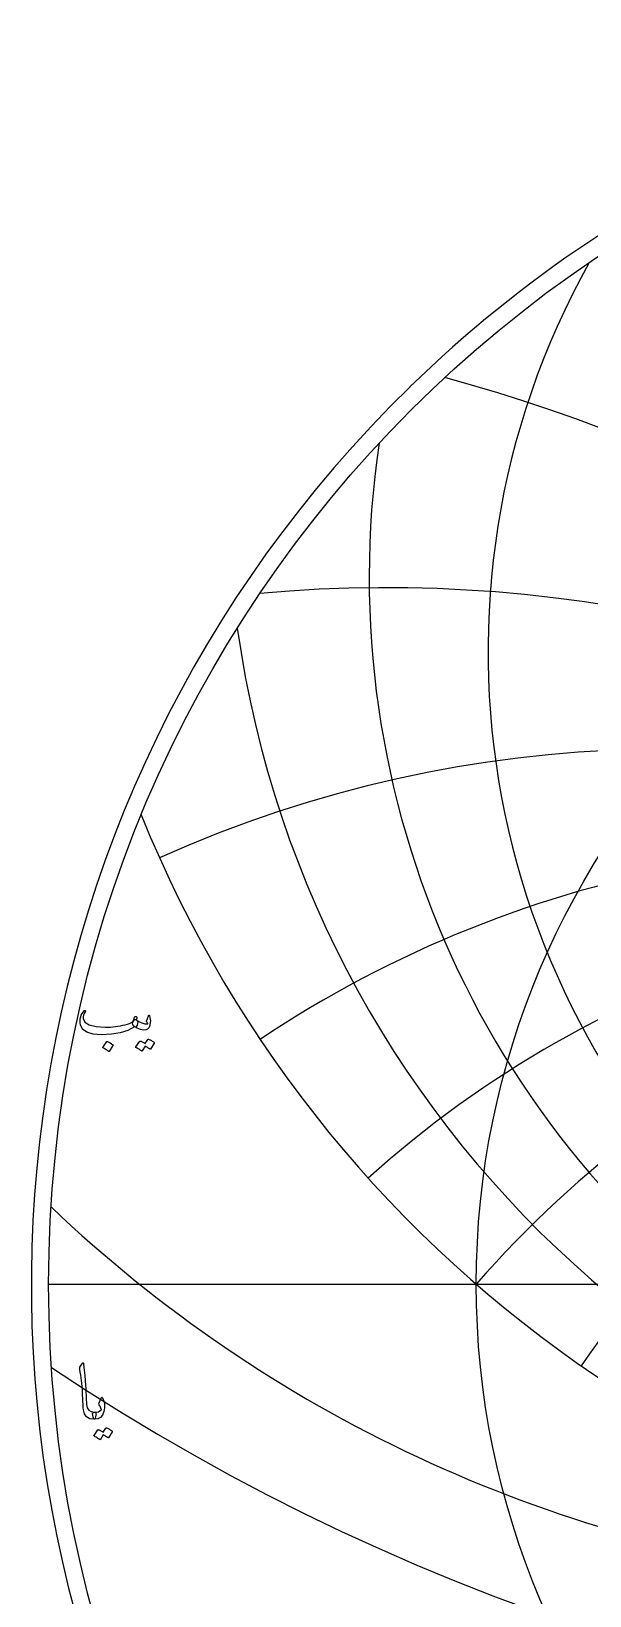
# Model space of a CAD drawing. Header units: millimetres. Extents: x -57 to 57, y -57 to 58.
# Drawn here: x -56.6 to -31.4, y -14.1 to 56.5 of the extents above; entities that cross this region are included whole.
import ezdxf

# ---------------------------------------------------------------- set-up
doc = ezdxf.new("R2010")
doc.units = ezdxf.units.MM
for name, color, linetype in [('CUT_OUTER', 1, 'Continuous'), ('ENGRAVE', 7, 'Continuous'), ('ENGRAVE_FINE', 8, 'Continuous'), ('TEXT', 5, 'Continuous')]:
    doc.layers.add(name, color=color, linetype=linetype)

msp = doc.modelspace()

# ---------------------------------------------------------------- linework, layer by layer
at = {"layer": 'CUT_OUTER'}
for centre, radius, start, end in [((-0.0002, -0.0001), 56.5799, 134.296617, 87.801785), ((-0.0009, 0.0013), 56.5785, 92.197186, 134.297159)]:
    msp.add_arc(centre, radius, start, end, dxfattribs=at)
at = {"layer": 'ENGRAVE'}
msp.add_lwpolyline([(-55.8, 0), (55.8, 0)], dxfattribs=at)
for radius in [55.8, 36.5261]:
    msp.add_circle((0, 0), radius, dxfattribs=at)
for centre, radius, start, end in [((0, 28.5642), 35.9955, 150.83708, 29.16292), ((0, 31.9069), 41.3531, 171.599741, 8.400259), ((0, 36.2438), 47.7604, 187.98681, 352.01319), ((0, 42.0185), 55.675, 201.985792, 338.014208), ((0, -31.7516), 48.3975, 41, 139), ((0, -31.7516), 48.3975, 41, 139), ((-12.949, 48.3265), 61.9458, 226.370944, 263.540169)]:
    msp.add_arc(centre, radius, start, end, dxfattribs=at)
at = {"layer": 'ENGRAVE_FINE'}
for centre, radius, start, end in [((-57.6779, -31.7516), 75.2932, 15.498747, 74.808085), ((-57.6779, -31.7516), 75.2932, 15.498747, 74.808085), ((-40.6104, -31.7516), 63.1785, 19.779688, 95.149815), ((-40.6104, -31.7516), 63.1785, 19.779688, 95.149815), ((-27.9423, -31.7516), 55.8847, 24.362203, 114.146841), ((-27.9423, -31.7516), 55.8847, 24.362203, 114.146841), ((-17.6153, -31.7516), 51.5036, 29.341216, 123.798896), ((-17.6153, -31.7516), 51.5036, 29.341216, 123.798896), ((-8.5338, -31.7516), 49.1442, 34.836047, 131.966559), ((-8.5338, -31.7516), 49.1442, 34.836047, 131.966559), ((8.5338, -31.7516), 49.1442, 48.033441, 145.163953), ((8.5338, -31.7516), 49.1442, 48.033441, 145.163953), ((0, 79.433), 100.0985, 236.207433, 303.792567)]:
    msp.add_arc(centre, radius, start, end, dxfattribs=at)
at = {"layer": 'TEXT'}
for points in [[(-51.8487, 11.9237), (-51.8453, 11.9219), (-51.8421, 11.9202), (-51.8391, 11.9184), (-51.8364, 11.9166), (-51.8336, 11.9147), (-51.8306, 11.9122), (-51.8274, 11.9094), (-51.824, 11.9061), (-51.7957, 11.8726), (-51.7844, 11.8251), (-51.7904, 11.7635), (-51.8135, 11.6878), (-51.8348, 11.6419), (-51.8566, 11.613), (-51.8788, 11.6014), (-51.9015, 11.6069), (-51.9129, 11.6124), (-51.9226, 11.6148), (-51.9305, 11.6141), (-51.9367, 11.6104), (-52.2253, 11.4524), (-52.5703, 11.3411), (-52.9716, 11.2764), (-53.4292, 11.2584), (-53.7992, 11.2901), (-54.0786, 11.3746), (-54.2674, 11.5118), (-54.3655, 11.7019), (-54.3807, 11.7917), (-54.384, 11.8814), (-54.3754, 11.9712), (-54.3549, 12.061), (-54.327, 12.1404), (-54.2924, 12.2132), (-54.2513, 12.2794), (-54.2036, 12.339), (-54.1945, 12.3465), (-54.1851, 12.3514), (-54.1752, 12.3536), (-54.1648, 12.3531), (-54.1552, 12.3489), (-54.1472, 12.3434), (-54.1411, 12.3366), (-54.1367, 12.3285), (-54.1347, 12.3206), (-54.1358, 12.3109), (-54.14, 12.2994), (-54.1472, 12.2862), (-54.1983, 12.2114), (-54.2317, 12.1384), (-54.2476, 12.0671), (-54.2458, 11.9976), (-54.1622, 11.8234), (-53.9677, 11.6984), (-53.6624, 11.6227), (-53.2461, 11.5963), (-53.1318, 11.5981), (-53.0178, 11.6034), (-52.9039, 11.6122), (-52.7903, 11.6245), (-52.6775, 11.6403), (-52.5663, 11.6597), (-52.4566, 11.6826), (-52.3485, 11.709), (-52.2436, 11.7389), (-52.1576, 11.7688), (-52.0905, 11.7987), (-52.0423, 11.8286), (-52.0237, 11.8445), (-52.0066, 11.8638), (-51.9911, 11.8867), (-51.9772, 11.9131), (-51.9641, 11.9426), (-51.9512, 11.9747), (-51.9385, 12.0095), (-51.9261, 12.0469), (-51.9213, 12.0583), (-51.9138, 12.068), (-51.9037, 12.0759), (-51.8909, 12.0821), (-51.8773, 12.0854), (-51.8645, 12.0847), (-51.8526, 12.0801), (-51.8416, 12.0715), (-51.8328, 12.0596), (-51.8276, 12.0451), (-51.8258, 12.028), (-51.8276, 12.0082)], [(-51.9543, 11.6421), (-51.9926, 11.6784), (-52.0124, 11.7239), (-52.0137, 11.7787), (-51.9965, 11.8427), (-51.9593, 11.9001), (-51.9252, 11.9351), (-51.8942, 11.9477), (-51.8663, 11.9378), (-51.7343, 11.8504), (-51.6023, 11.789), (-51.4703, 11.7536), (-51.3383, 11.7442), (-51.3337, 11.745), (-51.3304, 11.7477), (-51.3284, 11.7521), (-51.3277, 11.7582), (-51.331, 11.7699), (-51.3409, 11.7873), (-51.3574, 11.8104), (-51.3805, 11.8392), (-51.3849, 11.848), (-51.3876, 11.8568), (-51.3884, 11.8656), (-51.3876, 11.8744), (-51.3031, 12.1173), (-51.2991, 12.1265), (-51.2943, 12.1331), (-51.2886, 12.1371), (-51.282, 12.1384), (-51.2754, 12.1373), (-51.2696, 12.134), (-51.2648, 12.1285), (-51.2608, 12.1208), (-51.2344, 12.0418), (-51.2186, 11.9633), (-51.2133, 11.8852), (-51.2186, 11.8075), (-51.2358, 11.7109), (-51.2591, 11.6324), (-51.2886, 11.5719), (-51.3242, 11.5294), (-51.3513, 11.5061), (-51.3761, 11.489), (-51.3988, 11.478), (-51.4192, 11.4731), (-51.5372, 11.4705), (-51.6656, 11.4978), (-51.8047, 11.555), (-51.9543, 11.6421)], [(-53.1828, 10.9451), (-53.1784, 10.9495), (-53.1722, 10.9522), (-53.1643, 10.953), (-53.1546, 10.9522), (-53.0862, 10.9244), (-53.0217, 10.8906), (-52.9612, 10.8505), (-52.9047, 10.8043), (-52.8992, 10.7973), (-52.8968, 10.7902), (-52.8974, 10.7832), (-52.9012, 10.7762), (-53.0666, 10.5086), (-53.0728, 10.5023), (-53.0807, 10.5007), (-53.0904, 10.504), (-53.1018, 10.5122), (-53.1117, 10.5192), (-53.1273, 10.5298), (-53.1487, 10.5438), (-53.1757, 10.5614), (-53.2089, 10.5826), (-53.2488, 10.6072), (-53.2952, 10.6354), (-53.3482, 10.667), (-53.3552, 10.6723), (-53.3588, 10.6776), (-53.3588, 10.6829), (-53.3552, 10.6882)], [(-51.3277, 11.0437), (-51.3233, 11.0481), (-51.3172, 11.0507), (-51.3092, 11.0516), (-51.2996, 11.0507), (-51.2649, 11.0377), (-51.2314, 11.0234), (-51.1989, 11.0078), (-51.1676, 10.9909), (-51.1371, 10.9724), (-51.1073, 10.9522), (-51.0781, 10.9302), (-51.0496, 10.9064), (-51.0441, 10.8991), (-51.0417, 10.8914), (-51.0424, 10.8833), (-51.0461, 10.8747), (-51.2151, 10.6072), (-51.2197, 10.6037), (-51.2265, 10.6037), (-51.2355, 10.6072), (-51.2468, 10.6142), (-51.2545, 10.6207), (-51.267, 10.6296), (-51.2844, 10.641), (-51.3066, 10.6547), (-51.3339, 10.6711), (-51.3664, 10.6904), (-51.4043, 10.7125), (-51.4474, 10.7374), (-51.5812, 10.5298), (-51.5873, 10.5234), (-51.5952, 10.5218), (-51.6049, 10.5251), (-51.6164, 10.5333), (-51.6263, 10.5403), (-51.6419, 10.5509), (-51.6632, 10.565), (-51.6903, 10.5826), (-51.7235, 10.6037), (-51.7633, 10.6283), (-51.8097, 10.6565), (-51.8628, 10.6882), (-51.8683, 10.6934), (-51.8707, 10.6987), (-51.87, 10.704), (-51.8663, 10.7093), (-51.6938, 10.9662), (-51.6894, 10.9706), (-51.6832, 10.9733), (-51.6753, 10.9742), (-51.6656, 10.9733), (-51.6362, 10.9637), (-51.6076, 10.9526), (-51.5798, 10.9399), (-51.553, 10.9258), (-51.527, 10.9102), (-51.502, 10.8936), (-51.4778, 10.8759), (-51.4544, 10.8571)], [(-54.2754, -3.5612), (-54.2686, -3.5507), (-54.2622, -3.5436), (-54.2563, -3.5401), (-54.2508, -3.5401), (-54.2424, -3.5447), (-54.2349, -3.5586), (-54.2283, -3.5817), (-54.2226, -3.614), (-54.1936, -3.8769), (-54.1698, -4.12), (-54.1513, -4.3433), (-54.1381, -4.5468), (-54.1297, -4.7208), (-54.1219, -4.8768), (-54.1147, -5.0148), (-54.1082, -5.1347), (-54.1026, -5.2365), (-54.0981, -5.3203), (-54.0947, -5.3861), (-54.0924, -5.4339), (-54.0611, -5.5769), (-53.9921, -5.682), (-53.8851, -5.7493), (-53.7404, -5.7788), (-53.7001, -5.7894), (-53.6744, -5.814), (-53.6632, -5.8527), (-53.6665, -5.9055), (-53.683, -5.9887), (-53.7008, -6.0481), (-53.7199, -6.0837), (-53.7404, -6.0956), (-53.9441, -6.0688), (-54.0941, -5.9883), (-54.1905, -5.8541), (-54.2332, -5.6662), (-54.2399, -5.5763), (-54.2459, -5.4862), (-54.2513, -5.3959), (-54.2561, -5.3054), (-54.2604, -5.2146), (-54.2644, -5.1237), (-54.2683, -5.0325), (-54.2719, -4.9411), (-54.2785, -4.7667), (-54.2877, -4.6097), (-54.2996, -4.4702), (-54.3141, -4.3479), (-54.3313, -4.2306), (-54.3511, -4.1055), (-54.3735, -3.9727), (-54.3986, -3.8323), (-54.4019, -3.807), (-54.4013, -3.7839), (-54.3966, -3.763), (-54.3881, -3.7443)], [(-53.5292, -5.3529), (-53.4306, -5.1347), (-53.4161, -5.1107), (-53.4007, -5.1021), (-53.3844, -5.1089), (-53.3673, -5.1311), (-53.3356, -5.1977), (-53.3109, -5.2671), (-53.2933, -5.3394), (-53.2828, -5.4145), (-53.2795, -5.4929), (-53.2837, -5.5751), (-53.2953, -5.661), (-53.3145, -5.7507), (-53.3728, -5.9016), (-53.4632, -6.0094), (-53.5857, -6.0741), (-53.7404, -6.0956), (-53.7582, -6.0844), (-53.7765, -6.0507), (-53.7952, -5.9946), (-53.8143, -5.9161), (-53.8198, -5.8741), (-53.8187, -5.8395), (-53.811, -5.8125), (-53.7967, -5.7929), (-53.7853, -5.7854), (-53.7721, -5.7806), (-53.7571, -5.7784), (-53.7404, -5.7788), (-53.6429, -5.7757), (-53.5582, -5.7559), (-53.4863, -5.7194), (-53.4271, -5.6662), (-53.4245, -5.662), (-53.4236, -5.6565), (-53.4245, -5.6497), (-53.4271, -5.6415), (-53.441, -5.5918), (-53.4614, -5.5412), (-53.4885, -5.4897), (-53.5221, -5.4374), (-53.5331, -5.4176), (-53.538, -5.3969), (-53.5367, -5.3753), (-53.5292, -5.3529)], [(-53.2159, -6.4934), (-53.2115, -6.489), (-53.2053, -6.4863), (-53.1974, -6.4855), (-53.1877, -6.4863), (-53.1531, -6.4993), (-53.1195, -6.5136), (-53.0871, -6.5292), (-53.0557, -6.5462), (-53.0253, -6.5647), (-52.9955, -6.5849), (-52.9663, -6.6069), (-52.9378, -6.6307), (-52.9323, -6.6379), (-52.9299, -6.6456), (-52.9306, -6.6538), (-52.9343, -6.6623), (-53.1033, -6.9299), (-53.1079, -6.9334), (-53.1147, -6.9334), (-53.1237, -6.9299), (-53.1349, -6.9228), (-53.1426, -6.9163), (-53.1552, -6.9074), (-53.1726, -6.8961), (-53.1948, -6.8823), (-53.2221, -6.866), (-53.2546, -6.8467), (-53.2925, -6.8246), (-53.3356, -6.7996), (-53.4693, -7.0073), (-53.4755, -7.0137), (-53.4834, -7.0152), (-53.4931, -7.0119), (-53.5045, -7.0038), (-53.5144, -6.9967), (-53.5301, -6.9862), (-53.5514, -6.9721), (-53.5785, -6.9545), (-53.6117, -6.9334), (-53.6515, -6.9087), (-53.6979, -6.8806), (-53.7509, -6.8489), (-53.7564, -6.8436), (-53.7589, -6.8383), (-53.7582, -6.8331), (-53.7545, -6.8278), (-53.582, -6.5708), (-53.5776, -6.5664), (-53.5714, -6.5638), (-53.5635, -6.5629), (-53.5538, -6.5638), (-53.5243, -6.5734), (-53.4957, -6.5845), (-53.468, -6.5971), (-53.4412, -6.6113), (-53.4152, -6.6268), (-53.3901, -6.6434), (-53.3659, -6.6611), (-53.3426, -6.6799)]]:
    msp.add_lwpolyline(points, close=True, dxfattribs=at)

doc.saveas('drawing.dxf')
